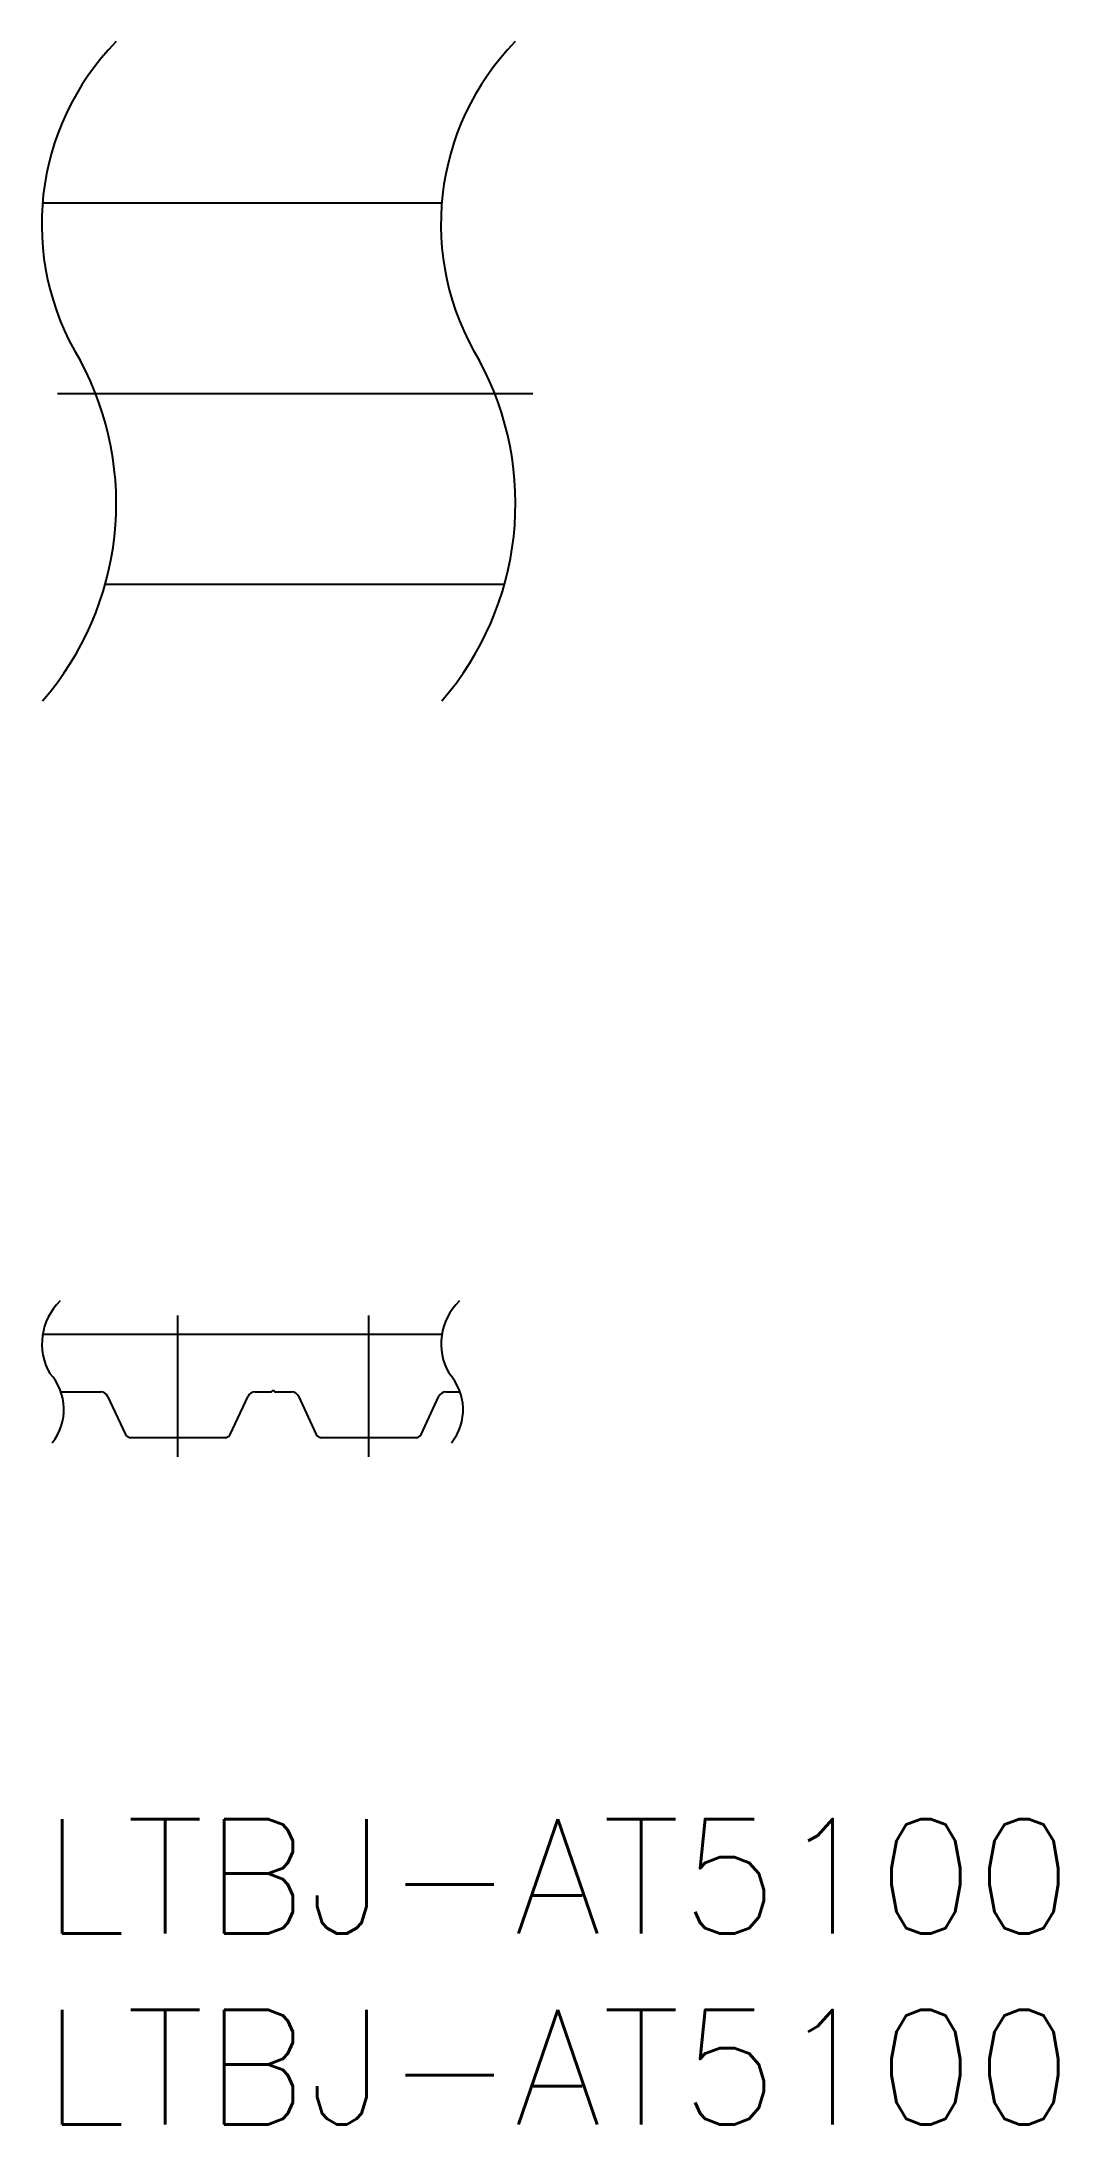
# Model space of a CAD drawing. Extents: x 0 to 26.6, y -8 to 46.6.
import ezdxf

# ---------------------------------------------------------------- set-up
doc = ezdxf.new("R2010")
doc.units = 0
doc.header["$LTSCALE"] = 0.5
doc.linetypes.add('CENTER', pattern=[50.8, 31.75, -6.35, 6.35, -6.35])
for name, color, linetype in [('MSM_CENTER', 1, 'CENTER'), ('MSM_CONTINUOUS', 7, 'CONTINUOUS'), ('MSM_NARROW', 5, 'CONTINUOUS'), ('MSM_PART_NUMBER', 7, 'CONTINUOUS')]:
    doc.layers.add(name, color=color, linetype=linetype)
doc.styles.get("Standard").update_dxf_attribs({"font": 'txt.shx', "height": 3, "bigfont": 'bigfont.shx'})

# ---------------------------------------------------------------- blocks, each defined once
blk = doc.blocks.new('*U9')
at = {"layer": 'MSM_PART_NUMBER'}
blk.add_text('LTBJ-AT5100', height=3, dxfattribs=at).set_placement((0, -3))
blk = doc.blocks.new('*U10')
at = {"layer": 'MSM_PART_NUMBER'}
blk.add_text('LTBJ-AT5100', height=3, dxfattribs=at).set_placement((0, -8))

msp = doc.modelspace()

# ---------------------------------------------------------------- linework, layer by layer
at = {"layer": 'MSM_CENTER'}
for p, q in [((12.85, 37.363), (0.391, 37.363)), ((3.546, 9.5), (3.546, 13.2)), ((8.546, 9.5), (8.546, 13.2))]:
    msp.add_line(p, q, dxfattribs=at)
at = {"layer": 'MSM_CONTINUOUS'}
for p, q in [((10.459, 42.363), (0, 42.363)), ((12.1, 32.363), (1.64, 32.363)), ((10.463, 12.7), (0.003, 12.7)), ((0.481, 11.2), (1.525, 11.2)), ((1.706, 11.085), (2.173, 10.083)), ((4.918, 10.083), (5.385, 11.085)), ((5.566, 11.2), (5.996, 11.2)), ((6.066, 11.23), (6.026, 11.23)), ((6.096, 11.2), (6.525, 11.2)), ((6.706, 11.085), (7.173, 10.083)), ((9.918, 10.083), (10.385, 11.085)), ((10.566, 11.2), (10.941, 11.2)), ((2.296, 10), (4.796, 10)), ((7.296, 10), (9.796, 10))]:
    msp.add_line(p, q, dxfattribs=at)
for centre, radius, start, end in [((1.525, 11), 0.2, 25, 90), ((5.566, 11), 0.2, 90, 155), ((5.996, 11.22), 0.02, 270, 0), ((6.026, 11.22), 0.01, 90, 180), ((6.066, 11.22), 0.01, 0, 90), ((6.096, 11.22), 0.02, 180, 270), ((6.525, 11), 0.2, 25, 90), ((10.566, 11), 0.2, 90, 155), ((2.319, 10.165), 0.167, 209.3658, 262.0474), ((4.772, 10.165), 0.167, 277.9526, 330.6342), ((7.319, 10.165), 0.167, 209.3658, 262.0474), ((9.772, 10.165), 0.167, 277.9526, 330.6342)]:
    msp.add_arc(centre, radius, start, end, dxfattribs=at)
at = {"layer": 'MSM_NARROW'}
for centre, radius, start, end in [((6.815, 41.812), 6.837, 135.6335, 211.4675), ((17.274, 41.812), 6.837, 135.6335, 211.4675), ((-5.971, 34.489), 7.903, 319.0743, 28.3598), ((4.489, 34.489), 7.903, 319.0743, 28.3598), ((1.549, 12.459), 1.564, 134.0931, 209.8974), ((12.009, 12.459), 1.564, 134.0931, 209.8974), ((-0.831, 10.738), 1.391, 321.1573, 42.5984), ((9.628, 10.738), 1.391, 321.1573, 42.5984)]:
    msp.add_arc(centre, radius, start, end, dxfattribs=at)

# ---------------------------------------------------------------- block references
at = {"layer": 'MSM_CONTINUOUS'}
for name in ['*U9', '*U10']:
    msp.add_blockref(name, (0, 0), dxfattribs=at)

doc.saveas('drawing.dxf')
